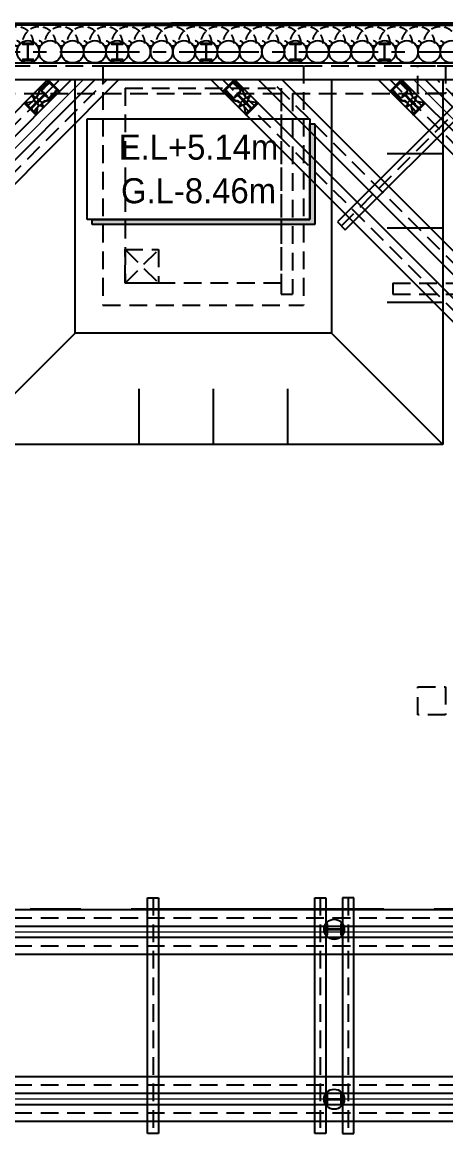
# Model space of a CAD drawing. Header units: millimetres. Extents: x 1073475 to 2890243, y -1340830 to -367733.
# Drawn here: x 2183594 to 2184925, y -379747 to -376253 of the extents above; entities that cross this region are included whole.
import ezdxf
from ezdxf.enums import TextEntityAlignment as Align

# ---------------------------------------------------------------- set-up
doc = ezdxf.new("R2010")
doc.units = ezdxf.units.MM
doc.header["$LTSCALE"] = 50
for name, pattern in [('CENTER2', [28.575000000000003, 19.05, -3.175, 3.175, -3.175]), ('HIDDEN', [9.524999999999999, 6.35, -3.175]), ('HIDDEN2', [4.762499999999999, 3.175, -1.5875]), ('PHANTOM', [63.50000000000001, 31.75, -6.35, 6.35, -6.35, 6.35, -6.35])]:
    doc.linetypes.add(name, pattern=pattern)
doc.layers.add('_0', color=7, linetype='Continuous', lineweight=0)
for name, color, linetype in [('CEN', 1, 'CENTER2'), ('CIP', 1, 'Continuous'), ('H-BEAM', 5, 'Continuous'), ('H-BEAM-상부', 173, 'Continuous'), ('HPILE-300x200', 3, 'Continuous'), ('POST PILE', 6, 'Continuous'), ('SGR', 8, 'Continuous'), ('ST-CEN', 1, 'HIDDEN'), ('ST-CEN(상부 H-BEAM)', 1, 'HIDDEN'), ('ST-CEN(하부 H-BEAM)', 1, 'HIDDEN'), ('STRUT', 3, 'Continuous'), ('WALE-1', 3, 'Continuous'), ('건축', 233, 'HIDDEN'), ('굴착고', 2, 'Continuous'), ('단면', 4, 'Continuous'), ('대지경계선', 6, 'PHANTOM'), ('법면', 41, 'Continuous'), ('유압JACK', 2, 'Continuous')]:
    doc.layers.add(name, color=color, linetype=linetype)
doc.styles.add('돋움', font='')
doc.styles.get('돋움').set_extended_font_data('Dotum')

# ---------------------------------------------------------------- blocks, each defined once
blk = doc.blocks.new('계측평면')
at = {"layer": '대지경계선', "const_width": 60}
for points in [[(-5832.864789650936, -5157.838007851467), (-176.0105391723773, 499.0162449463169), (26244.97474421638, 499.0162437151084), (26244.97474204407, -35090.00000623028), (1238.203021687295, -35090.00000797046), (-5832.864790286098, -28018.93219313674), (-5832.864789650936, -5157.838007851467)], [(26246.58817301044, -35088.38657526327), (1239.816452653671, -35088.38657700345), (-5831.251359319722, -28017.31876216973), (-5831.25135868456, -5156.224576884455), (-174.3971082060016, 500.6296759133293), (26246.58817518275, 500.6296746821208)]]:
    blk.add_lwpolyline(points, dxfattribs=at)
blk = doc.blocks.new('A$C1D3235D9')
at = {"layer": 'SGR', "linetype": 'HIDDEN2'}
blk.add_circle((0, 0), 50, dxfattribs=at)
blk.add_arc((0, 0), 300, 0, 180, dxfattribs=at)
blk = doc.blocks.new('A$C59AB4A79')
at = {"layer": '굴착고'}
blk.add_hatch(color=251, dxfattribs=at).paths.add_polyline_path([(-3390.955120353261, 1341.890940388083), (512.9656246176455, 1341.890940388083), (512.9656246176455, 3059.371849349816), (602.9656246176455, 3059.371849349816), (602.9656246176455, 1251.890940388315), (-3390.955120353261, 1251.890940388315)])
at = {"layer": '_0', "color": 251}
for p, q in [((-17350.00001083058, -9950.000005321344), (-3550.000005690614, 3849.999998107785)), ((13622.69378667884, -7399.688844400342), (2373.004942829488, 3849.999998054584)), ((13622.6937862935, -11450.00000112725), (-17350.00001156284, -11449.99999923655)), ((13622.69378629047, -14450.00000112725), (-17350.00001156563, -14449.99999923585))]:
    blk.add_line(p, q, dxfattribs=at)
at = {"layer": 'CEN', "color": 251, "ltscale": 1.5}
blk.add_line((-12544.9747555661, 4350.000001879875), (14172.69378648815, 4350.000001879875), dxfattribs=at)
at = {"layer": 'CIP', "color": 251}
for centre in [(-4544.974755565403, 4350.000000928529), (-4144.974755565403, 4350.000000879401), (-3744.974755565403, 4350.000000830623), (-3344.974755565403, 4350.000000781729), (-2944.974755565403, 4350.000000732951), (-2544.974755565869, 4350.000000684289), (-2144.974755565869, 4350.000000635511), (-1744.974755565869, 4350.000000586617), (-1344.974755565869, 4350.000000537839), (-944.9747555661015, 4350.000000489177), (-544.9747555661015, 4350.000000440399), (-144.9747555661015, 4350.000000391505), (255.0252444338985, 4350.000000342727), (655.0252444341313, 4350.000000294065), (1055.025244434131, 4350.000000245287), (1455.025244434131, 4350.000000196393), (1855.025244434131, 4350.000000147615), (2255.025244434131, 4350.000000098487), (2655.025244434131, 4350.000000049709), (3055.025244434131, 4350.000000000815)]:
    blk.add_circle(centre, 200, dxfattribs=at)
at = {"layer": 'H-BEAM', "color": 251}
for p, q in [((599.9999944635201, -15063.91505392746), (599.9999944244046, -10836.08494528837)), ((599.9999944244046, -10836.08494528837), (799.9999944244046, -10836.08494528837)), ((799.9999944244046, -10836.08494528837), (799.9999944635201, -15063.91505392746)), ((1099.999994424405, -10836.08494528837), (1099.99999446352, -15063.91505392746)), ((1299.999994424405, -10836.08494528837), (1099.999994424405, -10836.08494528837)), ((1299.99999446352, -15063.91505392746), (1299.999994424405, -10836.08494528837)), ((799.9999944635201, -15063.91505392746), (599.9999944635201, -15063.91505392746)), ((1099.99999446352, -15063.91505392746), (1299.99999446352, -15063.91505392746))]:
    blk.add_line(p, q, dxfattribs=at)
at = {"layer": 'H-BEAM-상부', "color": 251}
for p, q in [((3427.799990768312, 3714.443765748874), (1008.561175315641, 1295.204950294341)), ((1149.982531552669, 1153.783594057313), (3569.221347007202, 3573.022409509984)), ((1008.561175315641, 1295.204950294341), (1149.982531552669, 1153.783594057313)), ((-2400.000005509472, -15063.91505253792), (-2400.000005548587, -10836.08494389884)), ((-2400.000005548587, -10836.08494389884), (-2200.000005548354, -10836.08494389884)), ((-2200.000005548354, -10836.08494389884), (-2200.000005509472, -15063.91505253792)), ((-2200.000005509472, -15063.91505253792), (-2400.000005509472, -15063.91505253792))]:
    blk.add_line(p, q, dxfattribs=at)
at = {"layer": 'HPILE-300x200', "color": 251}
for p, q in [((-4544.974755583797, 4200.000000928412), (-4544.974755547009, 4500.000000928412)), ((-2944.974755583797, 4200.000000732834), (-2944.974755547009, 4500.000000732834)), ((-1344.974755584262, 4200.000000537722), (-1344.974755547475, 4500.000000537722)), ((255.0252444155049, 4200.00000034261), (255.0252444522921, 4500.00000034261)), ((1855.025244415738, 4200.000000147498), (1855.025244452525, 4500.000000147498))]:
    blk.add_line(p, q, dxfattribs=at)
for points in [[(-4644.974755547009, 4500.000000940636), (-4644.974755548872, 4486.000000940636), (-4569.474755548872, 4486.000000931439, -0.414213562373095), (-4549.4747555512, 4466.000000928994), (-4549.474755579606, 4234.000000928994, -0.414213562373095), (-4569.474755581934, 4214.000000931439), (-4644.974755581934, 4214.000000940636), (-4644.974755583797, 4200.000000940636), (-4444.974755583797, 4200.000000916189), (-4444.974755581934, 4214.000000916189), (-4520.474755581934, 4214.000000925385, -0.414213562373095), (-4540.474755579606, 4234.00000092783), (-4540.4747555512, 4466.00000092783, -0.414213562373095), (-4520.474755548872, 4486.000000925385), (-4444.974755548872, 4486.000000916189), (-4444.974755547009, 4500.000000916189)], [(-3044.974755547009, 4500.000000745058), (-3044.974755548872, 4486.000000745058), (-2969.474755548872, 4486.000000735861, -0.414213562373095), (-2949.4747555512, 4466.000000733417), (-2949.474755579606, 4234.000000733417, -0.414213562373095), (-2969.474755581934, 4214.000000735861), (-3044.974755581934, 4214.000000745058), (-3044.974755583797, 4200.000000745058), (-2844.974755583797, 4200.000000720611), (-2844.974755581934, 4214.000000720611), (-2920.474755581934, 4214.000000729808, -0.414213562373095), (-2940.474755579606, 4234.000000732252), (-2940.4747555512, 4466.000000732252, -0.414213562373095), (-2920.474755548872, 4486.000000729808), (-2844.974755548872, 4486.000000720611), (-2844.974755547009, 4500.000000720611)], [(-1444.974755547475, 4500.000000549946), (-1444.974755549338, 4486.000000549946), (-1369.474755549338, 4486.000000540749, -0.414213562373095), (-1349.474755551666, 4466.000000538304), (-1349.474755580071, 4234.000000538304, -0.414213562373095), (-1369.4747555824, 4214.000000540749), (-1444.9747555824, 4214.000000549946), (-1444.974755584262, 4200.000000549946), (-1244.974755584262, 4200.000000525499), (-1244.9747555824, 4214.000000525499), (-1320.4747555824, 4214.000000534696, -0.414213562373095), (-1340.474755580071, 4234.00000053714), (-1340.474755551666, 4466.00000053714, -0.414213562373095), (-1320.474755549338, 4486.000000534696), (-1244.974755549338, 4486.000000525499), (-1244.974755547475, 4500.000000525499)], [(155.0252444522921, 4500.000000354834), (155.0252444504295, 4486.000000354834), (230.5252444504295, 4486.000000345637, -0.414213562373095), (250.5252444481011, 4466.000000343192), (250.5252444196958, 4234.000000343192, -0.414213562373095), (230.5252444173675, 4214.000000345637), (155.0252444173675, 4214.000000354834), (155.0252444155049, 4200.000000354834), (355.0252444155049, 4200.000000330387), (355.0252444173675, 4214.000000330387), (279.5252444173675, 4214.000000339583, -0.414213562373095), (259.5252444196958, 4234.000000342028), (259.5252444481011, 4466.000000342028, -0.414213562373095), (279.5252444504295, 4486.000000339583), (355.0252444504295, 4486.000000330387), (355.0252444522921, 4500.000000330387)], [(1755.025244452525, 4500.000000159722), (1755.025244450662, 4486.000000159722), (1830.525244450662, 4486.000000150525, -0.414213562373095), (1850.525244448334, 4466.00000014808), (1850.525244419929, 4234.00000014808, -0.414213562373095), (1830.5252444176, 4214.000000150525), (1755.0252444176, 4214.000000159722), (1755.025244415738, 4200.000000159722), (1955.025244415738, 4200.000000135275), (1955.0252444176, 4214.000000135275), (1879.5252444176, 4214.000000144471, -0.414213562373095), (1859.525244419929, 4234.000000146916), (1859.525244448334, 4466.000000146916, -0.414213562373095), (1879.525244450662, 4486.000000144471), (1955.025244450662, 4486.000000135275), (1955.025244452525, 4500.000000135275)]]:
    blk.add_lwpolyline(points, format="xyb", close=True, dxfattribs=at)
at = {"layer": 'POST PILE', "color": 251}
for p, q in [((1099.999994256999, -11400.00000075961), (799.9999942569993, -11400.00000075961)), ((1099.999994486105, -14450.00000035693), (799.9999944861047, -14450.00000035693))]:
    blk.add_line(p, q, dxfattribs=at)
for points in [[(799.9999942569993, -11300.00000075961), (824.9999942569993, -11300.00000075961), (824.9999942569993, -11370.50000075961, 0.414213562373095), (844.9999942569993, -11390.50000075961), (1054.999994256999, -11390.50000075961, 0.414213562373095), (1074.999994256999, -11370.50000075961), (1074.999994256999, -11300.00000075961), (1099.999994256999, -11300.00000075961), (1099.999994256999, -11500.00000075961), (1074.999994256999, -11500.00000075961), (1074.999994256999, -11429.50000075961, 0.414213562373095), (1054.999994256999, -11409.50000075961), (844.9999942569993, -11409.50000075961, 0.414213562373095), (824.9999942569993, -11429.50000075961), (824.9999942569993, -11500.00000075961), (799.9999942569993, -11500.00000075961)], [(799.9999944861047, -14350.00000035693), (824.9999944861047, -14350.00000035693), (824.9999944861047, -14420.50000035693, 0.414213562373095), (844.9999944861047, -14440.50000035693), (1054.999994486105, -14440.50000035693, 0.414213562373095), (1074.999994486105, -14420.50000035693), (1074.999994486105, -14350.00000035693), (1099.999994486105, -14350.00000035693), (1099.999994486105, -14550.00000035693), (1074.999994486105, -14550.00000035693), (1074.999994486105, -14479.50000035693, 0.414213562373095), (1054.999994486105, -14459.50000035693), (844.9999944861047, -14459.50000035693, 0.414213562373095), (824.9999944861047, -14479.50000035693), (824.9999944861047, -14550.00000035693), (799.9999944861047, -14550.00000035693)]]:
    blk.add_lwpolyline(points, format="xyb", close=True, dxfattribs=at)
for centre in [(949.9999942569993, -11400.00000075961), (949.9999944861047, -14450.00000035693)]:
    blk.add_circle(centre, 180.2775637731995, dxfattribs=at)
at = {"layer": 'ST-CEN', "color": 251}
for p, q in [((-17350.00001080474, -10374.26407398074), (-3125.735936952988, 3849.999998107087)), ((-17350.00001085666, -9525.73593666195), (-3974.264074427774, 3849.999998108251)), ((13622.69378646975, -10823.9529125042), (-1051.259125907673, 3849.999998053885)), ((13622.69378652144, -9975.424775185413), (-202.7309884328861, 3849.999998055049)), ((13622.69378665276, -7823.952913059271), (1948.740874092095, 3849.999998053885)), ((13622.69378670468, -6975.424775740481), (2797.269011567114, 3849.999998055049)), ((13622.69378648489, -11200.0000011276), (-17350.00001137168, -11199.9999992362)), ((13622.69378635939, -11700.00000233785), (-17350.00001149741, -11700.00000044436)), ((13622.69378629886, -14200.00000074331), (-17350.00001155795, -14199.99999885226)), ((13622.69378625881, -14700.00000193471), (-17350.00001159776, -14700.00000004168))]:
    blk.add_line(p, q, dxfattribs=at)
at = {"layer": 'ST-CEN(상부 H-BEAM)', "color": 251}
for p, q in [((1079.271853434388, 1224.49427217606), (3498.510668885661, 3643.733087631292)), ((-2300.000005548354, -10836.08494389884), (-2300.000005509472, -15063.91505253792))]:
    blk.add_line(p, q, dxfattribs=at)
at = {"layer": 'ST-CEN(하부 H-BEAM)', "color": 251}
for p, q in [((699.9999944244046, -10836.08494528837), (699.9999944635201, -15063.91505392746)), ((1199.999994424405, -10836.08494528837), (1199.99999446352, -15063.91505392746))]:
    blk.add_line(p, q, dxfattribs=at)
at = {"layer": 'STRUT', "color": 251}
for p, q in [((-17350.00001081754, -10162.13203965104), (-3337.867971321801, 3849.99999810732)), ((-17350.00001079193, -10586.39610831044), (-2913.603902584175, 3849.999998106621)), ((-17350.00001084362, -9737.867970991647), (-3762.13204005966, 3849.999998107553)), ((-17350.0000108697, -9313.603902332252), (-4186.396108797053, 3849.999998108484)), ((13622.69378645672, -11036.0849468339), (-1263.391160276718, 3849.999998053187)), ((13622.69378648279, -10611.82087817392), (-839.1270915388595, 3849.999998054118)), ((13622.69378650864, -10187.55680951534), (-414.8630228012335, 3849.999998054584)), ((13622.69378653448, -9763.292740855482), (9.401045935926959, 3849.999998055049)), ((13622.69378663995, -8036.084947389551), (1736.608839723049, 3849.999998053187)), ((13622.6937866658, -7611.820878729573), (2160.87290846114, 3849.999998054118)), ((13622.69378669164, -7187.556810070411), (2585.136977198301, 3849.999998054118)), ((13622.6937864942, -11050.00000112667), (-17350.00001136237, -11049.99999923643)), ((13622.69378647581, -11350.00000112737), (-17350.00001138076, -11349.99999923643)), ((13622.69378636801, -11550.00000233622), (-17350.0000114881, -11550.00000044529)), ((13622.69378635008, -11850.00000233646), (-17350.00001150649, -11850.00000044529)), ((13622.69378630724, -14050.00000074331), (-17350.00001154887, -14049.99999885203)), ((13622.69378628954, -14350.00000074308), (-17350.00001156656, -14349.99999885156)), ((13622.69378626812, -14550.00000193284), (-17350.00001158775, -14550.00000004261)), ((13622.69378625043, -14850.00000193377), (-17350.00001160684, -14850.00000004168))]:
    blk.add_line(p, q, dxfattribs=at)
at = {"layer": 'WALE-1', "color": 251}
for p, q in [((-12462.13204308739, 4150.000001870096), (13922.69378738385, 4149.999998756684)), ((-12337.86797437025, 3850.000001854962), (13622.69378736545, 3849.999998793704))]:
    blk.add_line(p, q, dxfattribs=at)
at = {"layer": '건축', "color": 251}
for p, q in [((-12720.98529473809, 4849.016246827203), (13699.99998865067, 4849.016245595994)), ((-12441.42136496794, 4100.000001867767), (13000.00000024564, 4099.999998762971)), ((-3199.999999397667, 4099.999999509775), (400.0000006032642, 4099.999999070191)), ((-3199.999999397667, 4099.999999509775), (-3199.999999665655, -200.0000010359799)), ((400.0000006032642, 4099.999999070191), (400.0000003343448, -200.0000012557721)), ((2450.000000215136, 3600.000000628992), (2450.000000245636, 4100.000000628992)), ((2450.000000245636, 4100.000000628992), (2950.000000245636, 4100.000000598491)), ((2950.000000245636, 4100.000000598491), (2950.000000215136, 3600.000000598491)), ((-12234.31458377186, 3600.000001843902), (2.263113856315613e-07, 3600.000000378117)), ((-2799.999999422114, 3699.999999483582), (5.778856575489044e-07, 3699.999999148655)), ((-2799.999999422114, 3699.999999483582), (-2799.999999640509, 199.9999989396892)), ((5.778856575489044e-07, 3699.999999148655), (3.585591912269592e-07, 199.9999987686751)), ((2.263113856315613e-07, 3599.999999914318), (0, 0)), ((200.0000002253801, 3600.000000352855), (6000.000000226311, 3599.999999650405)), ((200.0000002263114, 3599.999999902095), (199.9999999990687, -1.408625394105911e-08)), ((2950.000000215136, 3600.000000598491), (2450.000000215136, 3600.000000628992)), ((-3480.955120353261, 3149.371849350398), (512.9656246181112, 3149.371849350398)), ((-3480.955120353261, 1341.890940388665), (-3480.955120353261, 3149.371849350398)), ((512.9656246181112, 3149.371849350398), (512.9656246181112, 1341.890940388665)), ((512.9656246181112, 1341.890940388665), (-3480.955120353261, 1341.890940388665)), ((-2799.999999603722, 799.9999989396892), (-2199.999999640509, 199.9999989030184)), ((-2799.999999640509, 199.9999989396892), (-2199.999999602791, 799.9999989030184)), ((-2799.999999603722, 799.9999989396892), (-2199.999999603722, 799.9999989030184)), ((-2799.999999640509, 199.9999989396892), (-2799.999999603722, 799.9999989396892)), ((-2199.999999603722, 799.9999989030184), (-2199.999999640509, 199.9999989030184)), ((3.585591912269592e-07, 199.9999987686751), (-2799.999999640509, 199.9999989396892)), ((-2199.999999640509, 199.9999989030184), (-2799.999999640509, 199.9999989396892)), ((2000.000000015832, 199.9999996525003), (6000.000000012107, 199.9999993523816)), ((2000.000000015832, 199.9999997195555), (1999.999999991618, -2.78581865131855e-07)), ((0, 0), (199.9999999990687, -1.594889909029007e-08)), ((1999.999999991618, -1.407461240887642e-07), (11000.0000000177, -8.261995390057564e-07)), ((-3199.999999665655, -200.0000010359799), (400.0000003343448, -200.0000012557721)), ((2449.999998790212, -7550.00000254123), (2449.999998820713, -7050.00000254123)), ((2449.999998820713, -7050.00000254123), (2949.999998820713, -7050.000002571731)), ((2949.999998820713, -7050.000002571731), (2949.999998790212, -7550.000002571731)), ((2949.999998790212, -7550.000002571731), (2449.999998790212, -7550.00000254123))]:
    blk.add_line(p, q, dxfattribs=at)
at = {"layer": '굴착고', "color": 251}
for p, q in [((-3480.955120352795, 3149.371849350049), (512.9656246176455, 3149.371849349816)), ((-3480.955120353261, 1341.890940388083), (-3480.955120352795, 3149.371849350049)), ((512.9656246176455, 3149.371849349816), (512.9656246176455, 1341.890940388083)), ((512.9656246176455, 1341.890940388083), (512.9656246176455, 3059.371849349816)), ((512.9656246176455, 3059.371849349816), (602.9656246176455, 3059.371849349816)), ((602.9656246176455, 3059.371849349816), (602.9656246176455, 1251.890940388315)), ((512.9656246176455, 1341.890940388083), (-3480.955120353261, 1341.890940388083)), ((-3390.955120353261, 1341.890940388083), (512.9656246176455, 1341.890940388083)), ((-3390.955120353261, 1251.890940388315), (-3390.955120353261, 1341.890940388083)), ((602.9656246176455, 1251.890940388315), (-3390.955120353261, 1251.890940388315))]:
    blk.add_line(p, q, dxfattribs=at)
at = {"layer": '대지경계선', "const_width": 60}
blk.add_lwpolyline([(13699.99998647836, -30740.00000434951), (-11306.77173387841, -30740.00000608969), (-18377.83954585181, -23668.93219125597), (-18377.83954521664, -807.8380059706978), (-12720.98529473809, 4849.016246827086), (13699.99998865067, 4849.016245595878)], dxfattribs=at)
at = {"layer": '법면', "color": 251}
for p, q in [((-3699.999999697553, -699.999999225256), (-3699.999999697553, 3850.000000836444)), ((900.0000002968591, 3850.000000293949), (900.0000002968591, -699.999999225256)), ((2900.000000296859, 3850.000000058091), (2900.000000296859, -2699.999999225256)), ((2900.000000296859, 2516.666666724836), (1900.000000296859, 2516.666666724836)), ((2900.000000296859, 1183.333333391347), (1900.000000296859, 1183.333333391347)), ((2900.000000296859, -149.9999999419088), (1900.000000296859, -149.9999999419088)), ((-5699.999999697553, -2699.999999225256), (-3699.999999697553, -699.999999225256)), ((900.0000002968591, -699.999999225256), (-3699.999999697553, -699.999999225256)), ((900.0000002968591, -699.999999225256), (2900.000000296859, -2699.999999225256)), ((-2550.000000419794, -2699.999999225256), (-2550.000000419794, -1699.999999225256)), ((-1216.666667086305, -2699.999999225256), (-1216.666667086305, -1699.999999225256)), ((116.6666662469506, -2699.999999225256), (116.6666662469506, -1699.999999225256)), ((2900.000000296859, -2699.999999225256), (-5699.999999697553, -2699.999999225256))]:
    blk.add_line(p, q, dxfattribs=at)
at = {"layer": '유압JACK', "color": 251}
for p, q in [((-4195.588496893179, 3840.807609844138), (-4333.824144972023, 3665.83499439247)), ((-4181.446361303795, 3798.381202980992), (-4330.696954356972, 3649.130609930959)), ((-4161.647371439263, 3795.552775847376), (-4287.841059372528, 3669.359087832272)), ((-4195.588496893179, 3840.807609844138), (-4186.396108797053, 3849.999998108367)), ((-4195.588496896438, 3833.736542028957), (-4181.446361251874, 3819.594406384043)), ((-3974.264074401231, 3637.867963708122), (-4186.396108797053, 3849.999998108367)), ((-4028.711296559311, 3666.859341688221), (-4157.404730712762, 3795.552775844466)), ((-1051.259125934681, 3637.867963653756), (-839.1270915388595, 3849.999998054001)), ((-996.811903776601, 3666.859341633855), (-868.1184696231503, 3795.5527757901)), ((-863.8758288966492, 3795.55277579301), (-737.6821409633849, 3669.359087777906)), ((-829.9347034394741, 3833.736541974591), (-844.0768390840385, 3819.594406329677)), ((-844.0768390321173, 3798.381202926626), (-694.8262459789403, 3649.130609876593)), ((-829.9347034427337, 3840.807609789772), (-839.1270915388595, 3849.999998054001)), ((-829.9347034427337, 3840.807609789772), (-691.6990553638898, 3665.834994338104)), ((1948.740874065319, 3637.867963653756), (2160.87290846114, 3849.999998054001)), ((2003.188096223399, 3666.859341633855), (2131.88153037685, 3795.5527757901)), ((2136.124171103351, 3795.55277579301), (2262.317859036615, 3669.359087777906)), ((2170.065296560526, 3833.736541974591), (2155.923160915961, 3819.594406329677)), ((2155.923160967883, 3798.381202926626), (2305.17375402106, 3649.130609876593)), ((2170.065296557266, 3840.807609789772), (2160.87290846114, 3849.999998054001)), ((2170.065296557266, 3840.807609789772), (2308.30094463611, 3665.834994338104)), ((-4388.275094802026, 3538.519460814307), (-4357.042595669162, 3602.729147399426)), ((-4357.139333890751, 3580.922805345035), (-4357.139333876548, 3598.116876174696)), ((-4282.9893521755, 3615.379510801402), (-4277.188619472785, 3621.180243672687)), ((-4281.560654620873, 3612.565567837562), (-4275.067299169255, 3619.058923204662)), ((-4280.586518461583, 3624.578142661601), (-4277.050984592643, 3628.113676446141)), ((-4199.269238624023, 3543.260862657684), (-4280.586518461583, 3624.578142661601)), ((-4273.370242849225, 3617.361866966705), (-4277.188619472785, 3621.180243672687)), ((-4195.733704716899, 3546.796396733378), (-4277.050984592643, 3628.113676446141)), ((-4273.621516628889, 3617.613140828907), (-4270.085982759949, 3621.148674613447)), ((-4273.370242849225, 3617.361866966705), (-4269.834708983079, 3620.897401001188)), ((-4203.08382879477, 3547.075452828547), (-4273.370242849225, 3617.361866966705)), ((-4273.338673996506, 3617.330298196524), (-4269.803140085423, 3620.865831938921)), ((-4268.42049539974, 3619.483187417733), (-4269.834708983079, 3620.897401001188)), ((-4268.42049539974, 3619.483187417733), (-4266.299175036605, 3621.604507696466)), ((-4203.366671510041, 3554.42936352687), (-4268.42049539974, 3619.483187417733)), ((-4267.713388578035, 3623.018721237779), (-4264.177854711888, 3626.554255272378)), ((-4266.299175036605, 3621.604507696466), (-4267.713388578035, 3623.018721237779)), ((-4201.245351147139, 3556.550683805486), (-4266.299175036605, 3621.604507696466)), ((-4265.592068243772, 3691.608079087106), (-4262.763641119003, 3688.779651962337)), ((-4197.709817238851, 3560.08621779806), (-4264.177854711888, 3626.554255272378)), ((-4262.763641119003, 3688.779651962337), (-4252.157039390644, 3699.386253606179)), ((-4254.985466536367, 3702.214680752018), (-4252.157039390644, 3699.386253606179)), ((-4191.34585625981, 3765.854291027295), (-4188.517429114087, 3763.025863881456)), ((-4177.91082738759, 3773.632465692004), (-4188.517429114087, 3763.025863881456)), ((-4180.739254512358, 3776.460892816773), (-4177.91082738759, 3773.632465692004)), ((-4025.882869423134, 3642.817711097305), (-4175.133462476311, 3493.567118047155)), ((-3983.456462539267, 3628.675575485919), (-4158.429078117246, 3490.439927287051)), ((-4028.711296556517, 3662.616700961837), (-4154.904984489782, 3536.423012946732)), ((-4050.631606775336, 3646.353245077073), (-4061.238208501833, 3635.746643266524)), ((-4058.409781377064, 3632.918216141756), (-4061.238208501833, 3635.746643266524)), ((-4047.80317969271, 3643.524817994446), (-4050.631606775336, 3646.353245077073)), ((-3990.527530354448, 3628.675575482775), (-4004.66966595687, 3642.817711085547)), ((-3983.456462539267, 3628.675575485919), (-3974.264074401231, 3637.867963708122)), ((-1042.066737796646, 3628.675575431553), (-1051.259125934681, 3637.867963653756)), ((-1042.066737796646, 3628.675575431553), (-867.0941222186666, 3490.439927232685)), ((-1034.995669981465, 3628.67557542841), (-1020.853534379043, 3642.817711031181)), ((-999.6403309127782, 3642.817711042939), (-850.3897378596012, 3493.567117992789)), ((-996.8119037793949, 3662.616700907471), (-870.6182158461306, 3536.423012892366)), ((-977.7200206432026, 3643.524817940081), (-974.8915935605764, 3646.353245022707)), ((-974.8915935605764, 3646.353245022707), (-964.2849918340798, 3635.746643212158)), ((-967.1134189588483, 3632.91821608739), (-964.2849918340798, 3635.746643212158)), ((-844.783945823554, 3776.460892762407), (-847.6123729483224, 3773.632465637638)), ((-847.6123729483224, 3773.632465637638), (-837.0057712218259, 3763.02586382709)), ((-834.1773440761026, 3765.854290972929), (-837.0057712218259, 3763.02586382709)), ((-829.7894956190139, 3546.796396679012), (-748.4722157432698, 3628.113676391775)), ((-827.8133830970619, 3560.086217743694), (-761.345345624024, 3626.554255218012)), ((-826.2539617118891, 3543.260862603318), (-744.9366818743292, 3624.578142607235)), ((-824.277849188773, 3556.55068375112), (-759.224025299307, 3621.6045076421)), ((-822.4393715411425, 3547.075452774181), (-752.1529574866872, 3617.361866912339)), ((-822.1565288258716, 3554.429363472504), (-757.1027049361728, 3619.483187363367)), ((-770.5377337995451, 3702.214680697653), (-773.3661609452683, 3699.386253551813)), ((-762.7595592169091, 3688.779651907971), (-773.3661609452683, 3699.386253551813)), ((-759.9311320921406, 3691.60807903274), (-762.7595592169091, 3688.779651907971)), ((-757.8098117578775, 3623.018721183413), (-761.345345624024, 3626.554255218012)), ((-759.224025299307, 3621.6045076421), (-757.8098117578775, 3623.018721183413)), ((-757.1027049361728, 3619.483187363367), (-759.224025299307, 3621.6045076421)), ((-757.1027049361728, 3619.483187363367), (-755.6884913528338, 3620.897400946822)), ((-752.1845263394061, 3617.330298142158), (-755.720060250489, 3620.865831884556)), ((-752.1529574866872, 3617.361866912339), (-755.6884913528338, 3620.897400946822)), ((-751.901683707023, 3617.613140774542), (-755.4372175759636, 3621.148674559081)), ((-752.1529574866872, 3617.361866912339), (-748.3345808631275, 3621.180243618321)), ((-743.9625457150396, 3612.565567783196), (-750.455901166657, 3619.058923150296)), ((-744.9366818743292, 3624.578142607235), (-748.4722157432698, 3628.113676391775)), ((-742.5338481604122, 3615.379510747036), (-748.3345808631275, 3621.180243618321)), ((-637.2481055338867, 3538.519460759941), (-668.4806046667509, 3602.72914734506)), ((-668.3838664451614, 3580.922805290669), (-668.3838664593641, 3598.11687612033)), ((1957.933262203354, 3628.675575431553), (1948.740874065319, 3637.867963653756)), ((1957.933262203354, 3628.675575431553), (2132.905877781333, 3490.439927232685)), ((1965.004330018535, 3628.67557542841), (1979.146465620957, 3642.817711031181)), ((2000.359669087222, 3642.817711042939), (2149.610262140399, 3493.567117992789)), ((2003.188096220605, 3662.616700907471), (2129.381784153869, 3536.423012892366)), ((2022.279979356797, 3643.524817940081), (2025.108406439424, 3646.353245022707)), ((2025.108406439424, 3646.353245022707), (2035.71500816592, 3635.746643212158)), ((2032.886581041152, 3632.91821608739), (2035.71500816592, 3635.746643212158)), ((2155.216054176446, 3776.460892762407), (2152.387627051678, 3773.632465637638)), ((2152.387627051678, 3773.632465637638), (2162.994228778174, 3763.02586382709)), ((2165.822655923897, 3765.854290972929), (2162.994228778174, 3763.02586382709)), ((2170.210504380986, 3546.796396679012), (2251.52778425673, 3628.113676391775)), ((2172.186616902938, 3560.086217743694), (2238.654654375976, 3626.554255218012)), ((2173.746038288111, 3543.260862603318), (2255.063318125671, 3624.578142607235)), ((2175.722150811227, 3556.55068375112), (2240.775974700693, 3621.6045076421)), ((2177.560628458858, 3547.075452774181), (2247.847042513313, 3617.361866912339)), ((2177.843471174128, 3554.429363472504), (2242.897295063827, 3619.483187363367)), ((2229.462266200455, 3702.214680697653), (2226.633839054732, 3699.386253551813)), ((2237.240440783091, 3688.779651907971), (2226.633839054732, 3699.386253551813)), ((2240.068867907859, 3691.60807903274), (2237.240440783091, 3688.779651907971)), ((2242.190188242123, 3623.018721183413), (2238.654654375976, 3626.554255218012)), ((2240.775974700693, 3621.6045076421), (2242.190188242123, 3623.018721183413)), ((2242.897295063827, 3619.483187363367), (2240.775974700693, 3621.6045076421)), ((2242.897295063827, 3619.483187363367), (2244.311508647166, 3620.897400946822)), ((2247.815473660594, 3617.330298142158), (2244.279939749511, 3620.865831884556)), ((2247.847042513313, 3617.361866912339), (2244.311508647166, 3620.897400946822)), ((2248.098316292977, 3617.613140774542), (2244.562782424036, 3621.148674559081)), ((2247.847042513313, 3617.361866912339), (2251.665419136873, 3621.180243618321)), ((2256.03745428496, 3612.565567783196), (2249.544098833343, 3619.058923150296)), ((2255.063318125671, 3624.578142607235), (2251.52778425673, 3628.113676391775)), ((2257.466151839588, 3615.379510747036), (2251.665419136873, 3621.180243618321)), ((2362.751894466113, 3538.519460759941), (2331.519395333249, 3602.72914734506)), ((2331.616133554839, 3580.922805290669), (2331.616133540636, 3598.11687612033)), ((-4610.660177480429, 3425.735929433955), (-4601.467789297923, 3434.928317447542)), ((-4398.528143084375, 3213.60389503371), (-4610.660177480429, 3425.735929433955)), ((-4610.660177480429, 3425.735929433955), (-4398.528143084375, 3213.60389503371)), ((-4594.396721482975, 3434.928317450569), (-4509.311843905132, 3349.843439788674)), ((-4594.396721482975, 3434.928317450569), (-4484.358747117454, 3324.890343082719)), ((-4594.396721482975, 3434.928317450569), (-4554.421671415446, 3394.953267299919)), ((-4591.568294337252, 3432.099890304729), (-4461.88414056343, 3459.146318148822)), ((-4445.892965379404, 3473.544836841407), (-4533.778110609623, 3394.412696680869)), ((-4424.653841610998, 3410.53663203388), (-4488.335837187245, 3349.611432865146)), ((-4413.727440479677, 3399.610230820021), (-4474.652639647713, 3335.928235078463)), ((-4466.05684072338, 3545.590528636007), (-4436.081258168211, 3510.16484029335)), ((-4451.914705086732, 3559.732664272422), (-4416.489016663283, 3529.757081882213)), ((-4438.479676222662, 3488.31487947877), (-4436.925450740615, 3489.869104834506)), ((-4390.042861723807, 3434.221210789983), (-4438.479676233605, 3482.658025218407)), ((-4394.285502447747, 3429.97857006616), (-4437.63554104534, 3473.328608664568)), ((-4436.925450740615, 3489.869104834506), (-4394.639055806445, 3532.155499894172)), ((-4433.45921812742, 3469.15228558192), (-4429.216577444691, 3473.394926264533)), ((-4355.111786724068, 3390.804854341666), (-4433.45921812742, 3469.15228558192)), ((-4431.337897764752, 3467.030965383863), (-4427.095257082023, 3471.273606066476)), ((-4350.869146041339, 3395.047495024279), (-4429.216577444691, 3473.394926264533)), ((-4396.193281307118, 3530.601274309331), (-4394.639055806445, 3532.155499894172)), ((-4395.346162620233, 3531.448392996099), (-4394.639055806445, 3532.155499894172)), ((-4394.285502447747, 3429.97857006616), (-4350.935463827103, 3386.62853128009)), ((-4391.810628670966, 3534.983927029651), (-4363.062586976681, 3563.731968723238)), ((-4328.878125165123, 3472.051423357916), (-4391.810628670966, 3534.983927029651)), ((-4390.042861723807, 3434.221210789983), (-4341.606047252193, 3385.784396070405)), ((-4340.545387077611, 3483.718685435248), (-4388.982201546198, 3532.155499904882)), ((-4357.233107086737, 3392.926174539723), (-4352.990466404008, 3397.168815222336)), ((-4355.111786724068, 3390.804854341666), (-4350.869146041339, 3395.047495024279)), ((-4261.504368857248, 3575.487625672948), (-4341.606047223322, 3495.38594730862)), ((-4340.545387077611, 3483.718685435248), (-4292.108572564786, 3435.28187075688)), ((-4334.394967491738, 3387.33862166584), (-4292.108572534518, 3429.625016537728)), ((-4248.776446796022, 3562.759703611489), (-4328.878125162097, 3482.658025247045)), ((-4328.878125165123, 3472.051423357916), (-4289.280145440018, 3432.453443632112)), ((-4315.406673928956, 3496.129476311384), (-4328.134595990181, 3508.857398372842)), ((-4264.53140807501, 3372.349367339397), (-4294.506990610156, 3407.775055744336)), ((-4293.662798079196, 3428.070791161736), (-4292.108572534518, 3429.625016537728)), ((-4292.815679309191, 3428.917909847456), (-4292.108572534518, 3429.625016537728)), ((-4289.280145440018, 3432.453443632112), (-4260.532103704754, 3461.201485366793)), ((-4285.744611490751, 3435.988977665664), (-4221.534924903885, 3467.221476713661)), ((-4256.873632571893, 3554.662517835735), (-4269.601554633118, 3567.390439897194)), ((-4243.341267165262, 3467.124738370301), (-4226.147196335485, 3467.124738384038)), ((-4211.698504650965, 3542.703417701647), (-4205.205149119021, 3549.196773317643)), ((-4208.884561500512, 3541.274720207206), (-4203.08382879477, 3547.075452828547)), ((-4206.90220541833, 3550.893829534529), (-4203.366671510041, 3554.42936352687)), ((-4206.517083173152, 3550.508707207046), (-4202.981549265096, 3554.044241199386)), ((-4204.780885114567, 3555.843577131396), (-4202.659564709524, 3557.96489736787)), ((-4201.245351147139, 3556.550683805486), (-4197.709817238851, 3560.08621779806)), ((-4199.269238624023, 3543.260862657684), (-4195.733704716899, 3546.796396733378)), ((-4135.484420506749, 3561.500431347406), (-4124.87781877839, 3572.107032991364)), ((-4132.655993424123, 3558.672004264779), (-4135.484420506749, 3561.500431347406)), ((-4122.049391653622, 3569.278605866595), (-4124.87781877839, 3572.107032991364)), ((-903.4738086822908, 3569.278605812229), (-900.6453815575223, 3572.107032936998)), ((-890.0387798291631, 3561.50043129304), (-900.6453815575223, 3572.107032936998)), ((-892.8672069117893, 3558.672004210413), (-890.0387798291631, 3561.50043129304)), ((-826.2539617118891, 3543.260862603318), (-829.7894956190139, 3546.796396679012)), ((-824.277849188773, 3556.55068375112), (-827.8133830970619, 3560.086217743694)), ((-820.742315221345, 3555.84357707703), (-822.8636356263887, 3557.964897313504)), ((-819.0061171627603, 3550.50870715268), (-822.5416510708164, 3554.04424114502)), ((-816.6386388354003, 3541.27472015284), (-822.4393715411425, 3547.075452774181)), ((-818.6209949175827, 3550.893829480163), (-822.1565288258716, 3554.429363472504)), ((-813.8246956849471, 3542.703417647281), (-820.318051216891, 3549.196773263277)), ((-739.7785888451617, 3435.988977611298), (-803.9882754320279, 3467.221476659295)), ((-782.1819331706502, 3467.124738315935), (-799.3760040004272, 3467.124738329672)), ((-776.74675353989, 3562.759703557123), (-696.6450751738157, 3482.658025192679)), ((-768.6495677640196, 3554.662517781369), (-755.9216457027942, 3567.390439842828)), ((-736.2430548958946, 3432.453443577746), (-764.9910966311581, 3461.201485312427)), ((-764.0188314786647, 3575.487625618582), (-683.9171531125903, 3495.385947254254)), ((-760.991792260902, 3372.349367285031), (-731.0162097257562, 3407.77505568997)), ((-696.6450751707889, 3472.05142330355), (-736.2430548958946, 3432.453443577746)), ((-684.9778132583015, 3483.718685380882), (-733.4146277711261, 3435.281870702514)), ((-732.7075210267212, 3428.91790979309), (-733.4146278013941, 3429.625016483362)), ((-691.1282328441739, 3387.338621611474), (-733.4146278013941, 3429.625016483362)), ((-731.860402256716, 3428.07079110737), (-733.4146278013941, 3429.625016483362)), ((-710.1165264069568, 3496.129476257018), (-697.3886043457314, 3508.857398318476)), ((-696.6450751707889, 3472.05142330355), (-633.7125716649462, 3534.983926975285)), ((-684.9778132583015, 3483.718685380882), (-636.5409987897146, 3532.155499850516)), ((-635.4803386121057, 3434.221210735617), (-683.9171530837193, 3385.784396016039)), ((-674.6540542945731, 3395.047494969913), (-596.3066228912212, 3473.394926210167)), ((-670.4114136118442, 3390.8048542873), (-674.6540542945731, 3395.047494969913)), ((-631.2376978881657, 3429.978570011794), (-674.587736508809, 3386.628531225724)), ((-668.2900932491757, 3392.926174485357), (-672.5327339319047, 3397.16881516797)), ((-670.4114136118442, 3390.8048542873), (-592.0639822084922, 3469.152285527554)), ((-633.7125716649462, 3534.983926975285), (-662.4606133592315, 3563.731968668872)), ((-635.4803386121057, 3434.221210735617), (-587.0435241023079, 3482.658025164041)), ((-631.2376978881657, 3429.978570011794), (-587.8876592905726, 3473.328608610202)), ((-588.5977495952975, 3489.86910478014), (-630.8841445294674, 3532.155499839806)), ((-630.177037715679, 3531.448392941733), (-630.8841445294674, 3532.155499839806)), ((-629.3299190287944, 3530.601274254965), (-630.8841445294674, 3532.155499839806)), ((-626.9950572515372, 3213.603894979344), (-414.863022855483, 3425.735929379589)), ((-414.863022855483, 3425.735929379589), (-626.9950572515372, 3213.603894979344)), ((-611.7957598562352, 3399.610230765655), (-550.8705606881995, 3335.928235024097)), ((-573.6084952491801, 3559.732664218056), (-609.0341836726293, 3529.757081827847)), ((-600.8693587249145, 3410.536631979514), (-537.1873631486669, 3349.61143281078)), ((-594.1853025711607, 3467.030965329497), (-598.4279432538897, 3471.27360601211)), ((-592.0639822084922, 3469.152285527554), (-596.3066228912212, 3473.394926210167)), ((-559.466359612532, 3545.590528581641), (-589.4419421677012, 3510.164840238984)), ((-587.0435241132509, 3488.314879424404), (-588.5977495952975, 3489.86910478014)), ((-579.6302349565085, 3473.544836787041), (-491.7450897262897, 3394.412696626503)), ((-433.9549059986603, 3432.099890250363), (-563.6390597724821, 3459.146318094456)), ((-431.126478852937, 3434.928317396203), (-541.1644532184582, 3324.890343028354)), ((-431.126478852937, 3434.928317396203), (-516.2113564307801, 3349.843439734308)), ((-431.126478852937, 3434.928317396203), (-471.1015289204661, 3394.953267245553)), ((-414.863022855483, 3425.735929379589), (-424.055411037989, 3434.928317393176)), ((2096.526191317709, 3569.278605812229), (2099.354618442478, 3572.107032936998)), ((2109.961220170837, 3561.50043129304), (2099.354618442478, 3572.107032936998)), ((2107.132793088211, 3558.672004210413), (2109.961220170837, 3561.50043129304)), ((2173.746038288111, 3543.260862603318), (2170.210504380986, 3546.796396679012)), ((2175.722150811227, 3556.55068375112), (2172.186616902938, 3560.086217743694)), ((2179.257684778655, 3555.84357707703), (2177.136364373611, 3557.964897313504)), ((2180.99388283724, 3550.50870715268), (2177.458348929184, 3554.04424114502)), ((2183.3613611646, 3541.27472015284), (2177.560628458858, 3547.075452774181)), ((2181.379005082417, 3550.893829480163), (2177.843471174128, 3554.429363472504)), ((2186.175304315053, 3542.703417647281), (2179.681948783109, 3549.196773263277)), ((2260.221411154838, 3435.988977611298), (2196.011724567972, 3467.221476659295)), ((2217.81806682935, 3467.124738315935), (2200.623995999573, 3467.124738329672)), ((2223.25324646011, 3562.759703557123), (2303.354924826184, 3482.658025192679)), ((2231.35043223598, 3554.662517781369), (2244.078354297206, 3567.390439842828)), ((2263.756945104105, 3432.453443577746), (2235.008903368842, 3461.201485312427)), ((2235.981168521335, 3575.487625618582), (2316.08284688741, 3495.385947254254)), ((2239.008207739098, 3372.349367285031), (2268.983790274244, 3407.77505568997)), ((2303.354924829211, 3472.05142330355), (2263.756945104105, 3432.453443577746)), ((2315.022186741699, 3483.718685380882), (2266.585372228874, 3435.281870702514)), ((2267.292478973279, 3428.91790979309), (2266.585372198606, 3429.625016483362)), ((2308.871767155826, 3387.338621611474), (2266.585372198606, 3429.625016483362)), ((2268.139597743284, 3428.07079110737), (2266.585372198606, 3429.625016483362)), ((2289.883473593043, 3496.129476257018), (2302.611395654269, 3508.857398318476)), ((2303.354924829211, 3472.05142330355), (2366.287428335054, 3534.983926975285)), ((2315.022186741699, 3483.718685380882), (2363.459001210285, 3532.155499850516)), ((2364.519661387894, 3434.221210735617), (2316.082846916281, 3385.784396016039)), ((2325.345945705427, 3395.047494969913), (2403.693377108779, 3473.394926210167)), ((2329.588586388156, 3390.8048542873), (2325.345945705427, 3395.047494969913)), ((2368.762302111834, 3429.978570011794), (2325.412263491191, 3386.628531225724)), ((2331.709906750824, 3392.926174485357), (2327.467266068095, 3397.16881516797)), ((2329.588586388156, 3390.8048542873), (2407.936017791508, 3469.152285527554)), ((2366.287428335054, 3534.983926975285), (2337.539386640768, 3563.731968668872)), ((2364.519661387894, 3434.221210735617), (2412.956475897692, 3482.658025164041)), ((2368.762302111834, 3429.978570011794), (2412.112340709427, 3473.328608610202)), ((2411.402250404702, 3489.86910478014), (2369.115855470533, 3532.155499839806)), ((2369.822962284321, 3531.448392941733), (2369.115855470533, 3532.155499839806)), ((2370.670080971206, 3530.601274254965), (2369.115855470533, 3532.155499839806)), ((2373.004942748463, 3213.603894979344), (2585.136977144517, 3425.735929379589)), ((2585.136977144517, 3425.735929379589), (2373.004942748463, 3213.603894979344)), ((2388.204240143765, 3399.610230765655), (2449.129439311801, 3335.928235024097)), ((2426.39150475082, 3559.732664218056), (2390.965816327371, 3529.757081827847)), ((2399.130641275086, 3410.536631979514), (2462.812636851333, 3349.61143281078)), ((2405.814697428839, 3467.030965329497), (2401.57205674611, 3471.27360601211)), ((2407.936017791508, 3469.152285527554), (2403.693377108779, 3473.394926210167)), ((2440.533640387468, 3545.590528581641), (2410.558057832299, 3510.164840238984)), ((2412.956475886749, 3488.314879424404), (2411.402250404702, 3489.86910478014)), ((2420.369765043491, 3473.544836787041), (2508.25491027371, 3394.412696626503)), ((2566.04509400134, 3432.099890250363), (2436.360940227518, 3459.146318094456)), ((2568.873521147063, 3434.928317396203), (2458.835546781542, 3324.890343028354)), ((2568.873521147063, 3434.928317396203), (2483.78864356922, 3349.843439734308)), ((2568.873521147063, 3434.928317396203), (2528.898471079534, 3394.953267245553)), ((2585.136977144517, 3425.735929379589), (2575.944588962011, 3434.928317393176)), ((-4389.335754940985, 3229.867350904387), (-4491.866238234099, 3332.397834281903)), ((-4389.335754940985, 3229.867350904387), (-4474.420632581227, 3314.952228546259)), ((-4350.719235505909, 3378.371107048471), (-4429.851375708589, 3290.485961695318)), ((-4389.335754940985, 3229.867350904387), (-4429.310805049725, 3269.842401013942)), ((-4398.528143084375, 3213.60389503371), (-4389.335754944244, 3222.796283089439)), ((-4392.164182086941, 3232.695778050227), (-4365.117754239123, 3362.379931740114)), ((-4335.949192991946, 3385.784396081232), (-4334.394967491738, 3387.33862166584)), ((-4278.673543711891, 3358.207231702982), (-4314.099232156295, 3388.182814114378)), ((-746.849656624021, 3358.207231648616), (-711.4239681796171, 3388.182814060012)), ((-689.5740073439665, 3385.784396026866), (-691.1282328441739, 3387.338621611474)), ((-674.8039648300037, 3378.371106994106), (-595.6718246273231, 3290.485961640952)), ((-633.3590182489716, 3232.695777995861), (-660.4054460967891, 3362.379931685748)), ((-636.1874453949276, 3229.867350850021), (-533.6569621018134, 3332.397834227537)), ((-636.1874453949276, 3229.867350850021), (-551.1025677546859, 3314.952228491893)), ((-636.1874453949276, 3229.867350850021), (-596.2123952861875, 3269.842400959576)), ((-626.9950572515372, 3213.603894979344), (-636.187445391668, 3222.796283035073)), ((2253.150343375979, 3358.207231648616), (2288.576031820383, 3388.182814060012)), ((2310.425992656033, 3385.784396026866), (2308.871767155826, 3387.338621611474)), ((2325.196035169996, 3378.371106994106), (2404.328175372677, 3290.485961640952)), ((2366.640981751028, 3232.695777995861), (2339.594553903211, 3362.379931685748)), ((2363.812554605072, 3229.867350850021), (2466.343037898187, 3332.397834227537)), ((2363.812554605072, 3229.867350850021), (2448.897432245314, 3314.952228491893)), ((2363.812554605072, 3229.867350850021), (2403.787604713812, 3269.842400959576)), ((2373.004942748463, 3213.603894979344), (2363.812554608332, 3222.796283035073))]:
    blk.add_line(p, q, dxfattribs=at)
for centre, radius, start, end in [((-4192.052963030292, 3837.272076063557), 4.999999999881765, 135, 225), ((-4192.052963022375, 3808.987804782228), 14.9999999996453, 315, 45), ((-4159.526051076595, 3793.431455649319), 2.999999999929059, 45, 135), ((-865.9971492593177, 3793.431455594953), 2.999999999929059, 45, 135), ((-833.4702373135369, 3808.987804727862), 14.9999999996453, 135, 225), ((-833.4702373056207, 3837.272076009191), 4.999999999881765, 315, 45), ((2134.002850740682, 3793.431455594953), 2.999999999929059, 45, 135), ((2166.529762686463, 3808.987804727862), 14.9999999996453, 135, 225), ((2166.529762694379, 3837.272076009191), 4.999999999881765, 315, 45), ((-4247.207291933009, 3577.056780577987), 109.9999999974013, 135, 179.6397733899447), ((-4247.139333933825, 3598.116876228712), 109.9999999973988, 142.0030695910905, 180), ((-4270.163389865076, 3651.681418406777), 24.99999999940882, 135, 195.2376997013712), ((-4136.050105918664, 3688.213966421434), 163.9999999961219, 195.2376997013712, 225), ((-4030.832616881002, 3664.738021450932), 2.999999999929059, 315, 45), ((-4015.276267727604, 3632.211109483731), 14.9999999996453, 45, 135), ((-3986.991996446159, 3632.211109475233), 4.999999999881765, 225, 315), ((-1038.531203889754, 3632.211109420867), 4.999999999881765, 225, 315), ((-1010.246932608308, 3632.211109429365), 14.9999999996453, 45, 135), ((-994.6905834549107, 3664.738021396566), 2.999999999929059, 135, 225), ((-889.4730944172479, 3688.213966367068), 163.9999999961219, 315, 344.7623002986288), ((-755.3598104708362, 3651.681418352411), 24.99999999940882, 344.7623002986288, 45), ((-778.315908402903, 3577.056780523621), 109.9999999974013, 0.3602266100553036, 45), ((-778.3838664020877, 3598.116876174347), 109.9999999973988, 0, 37.99693040890948), ((1961.468796110246, 3632.211109420867), 4.999999999881765, 225, 315), ((1989.753067391692, 3632.211109429365), 14.9999999996453, 45, 135), ((2005.309416545089, 3664.738021396566), 2.999999999929059, 135, 225), ((2110.526905582752, 3688.213966367068), 163.9999999961219, 315, 344.7623002986288), ((2244.640189529164, 3651.681418352411), 24.99999999940882, 344.7623002986288, 45), ((2221.684091597097, 3577.056780523621), 109.9999999974013, 0.3602266100553036, 45), ((2221.616133597912, 3598.116876174347), 109.9999999973988, 0, 37.99693040890948), ((-4597.932255435269, 3431.392783667077), 4.999999999881765, 45, 135), ((-4543.81506968895, 3405.559869110468), 14.9999999996453, 225, 312.0000000336277), ((-4458.98577290494, 3552.661596454214), 9.99999999976353, 45, 225), ((-4441.878181728069, 3469.085967981839), 5.999999999858119, 45, 132.0000000336277), ((-4435.651249098126, 3485.486452354002), 3.999999999905412, 135, 225), ((-4447.532052459195, 3500.475706635742), 14.9999999996453, 315, 40.23635824464627), ((-4431.566778333858, 3417.762371142046), 9.99999999976353, 313.7326010031244, 45), ((-4406.799883047817, 3541.20787621499), 14.9999999996453, 229.7636417647541, 315), ((-4406.501701205038, 3392.697294095065), 9.99999999976353, 45, 136.2673989968755), ((-4391.810628681909, 3529.327072769403), 3.999999999905412, 45, 135), ((-4365.294124357635, 3458.96994798712), 14.9999999996453, 45, 225), ((-4365.294124357635, 3458.96994798712), 14.9999999996453, 225, 45), ((-4365.294124357635, 3458.96994798712), 9.99999999976353, 45, 225), ((-4365.294124357635, 3458.96994798712), 9.99999999976353, 225, 45), ((-4377.204722621478, 3577.874104368151), 19.99999999952706, 315, 359.6397733899447), ((-4346.909348082263, 3500.68924816756), 7.499999999822648, 225, 315), ((-4323.788365709828, 3376.732019801391), 14.9999999996453, 49.76364176475411, 135), ((-4323.574824302224, 3477.354724304867), 7.499999999822648, 135, 225), ((-4283.056196339428, 3417.464189339429), 14.9999999996453, 135, 220.2363582446463), ((-4294.936999659287, 3432.453443662496), 3.999999999905412, 315, 45), ((-4265.039902720135, 3579.023159453413), 4.999999999881765, 315, 40.24815830001082), ((-4246.38996806019, 3447.05934972188), 19.99999999952706, 90.36022659000345, 135), ((-4136.050105918664, 3688.213966421434), 163.9999999961219, 225, 254.7623002840045), ((-4245.240912846988, 3559.224169580033), 4.999999999881765, 49.75184170508016, 135), ((-4247.207291933009, 3577.056780577987), 109.9999999973988, 270.3602265900034, 315), ((-4226.147196281236, 3577.124738493469), 109.9999999973988, 270, 307.9969304036532), ((-4172.582654041471, 3554.10068258096), 24.99999999940882, 254.7623002840045, 315), ((-852.9405462944414, 3554.100682526594), 24.99999999940882, 225, 285.2376997159955), ((-799.3760040546767, 3577.124738439103), 109.9999999973988, 232.0030695963468, 270), ((-778.315908402903, 3577.056780523621), 109.9999999973988, 225, 269.6397734099966), ((-889.4730944172479, 3688.213966367068), 163.9999999961219, 285.2376997159955, 315), ((-780.2822874889243, 3559.224169525667), 4.999999999881765, 45, 130.2481582949198), ((-779.1332322757225, 3447.059349667514), 19.99999999952706, 45, 89.63977340999655), ((-760.4832976157777, 3579.023159399047), 4.999999999881765, 139.7518416999892, 225), ((-730.5862006766256, 3432.45344360813), 3.999999999905412, 135, 225), ((-742.467003996484, 3417.464189285063), 14.9999999996453, 319.7636417553537, 45), ((-701.7348346260842, 3376.732019747025), 14.9999999996453, 45, 130.2363582352459), ((-701.948376033688, 3477.354724250501), 7.499999999822648, 315, 45), ((-678.6138522536494, 3500.689248113194), 7.499999999822648, 225, 315), ((-660.2290759782773, 3458.969947932754), 14.9999999996453, 135, 315), ((-660.2290759782773, 3458.969947932754), 14.9999999996453, 315, 135), ((-660.2290759782773, 3458.969947932754), 9.99999999976353, 135, 315), ((-648.3184777144343, 3577.874104313785), 19.99999999952706, 180.3602266100553, 225), ((-660.2290759782773, 3458.969947932754), 9.99999999976353, 315, 135), ((-633.7125716540031, 3529.327072715038), 3.999999999905412, 45, 135), ((-618.7233172880951, 3541.207876160624), 14.9999999996453, 225, 310.2363582352459), ((-619.0214991308749, 3392.697294040699), 9.99999999976353, 43.73260100312448, 135), ((-593.9564220020548, 3417.76237108768), 9.99999999976353, 135, 226.2673989968755), ((-577.9911478767172, 3500.475706581376), 14.9999999996453, 139.7636417553537, 225), ((-583.6450186078437, 3469.085967927473), 5.999999999858119, 47.9999999663723, 135), ((-589.8719512377866, 3485.486452299636), 3.999999999905412, 315, 45), ((-566.5374274309725, 3552.661596399848), 9.99999999976353, 315, 135), ((-481.7081306469627, 3405.559869056102), 14.9999999996453, 227.9999999663723, 315), ((-427.5909449006431, 3431.392783612711), 4.999999999881765, 45, 135), ((2147.059453705559, 3554.100682526594), 24.99999999940882, 225, 285.2376997159955), ((2200.623995945323, 3577.124738439103), 109.9999999973988, 232.0030695963468, 270), ((2221.684091597097, 3577.056780523621), 109.9999999973988, 225, 269.6397734099966), ((2110.526905582752, 3688.213966367068), 163.9999999961219, 285.2376997159955, 315), ((2219.717712511076, 3559.224169525667), 4.999999999881765, 45, 130.2481582949198), ((2220.866767724277, 3447.059349667514), 19.99999999952706, 45, 89.63977340999655), ((2239.516702384222, 3579.023159399047), 4.999999999881765, 139.7518416999892, 225), ((2269.413799323374, 3432.45344360813), 3.999999999905412, 135, 225), ((2257.532996003516, 3417.464189285063), 14.9999999996453, 319.7636417553537, 45), ((2298.265165373916, 3376.732019747025), 14.9999999996453, 45, 130.2363582352459), ((2298.051623966312, 3477.354724250501), 7.499999999822648, 315, 45), ((2321.386147746351, 3500.689248113194), 7.499999999822648, 225, 315), ((2339.770924021723, 3458.969947932754), 14.9999999996453, 135, 315), ((2339.770924021723, 3458.969947932754), 14.9999999996453, 315, 135), ((2339.770924021723, 3458.969947932754), 9.99999999976353, 135, 315), ((2351.681522285566, 3577.874104313785), 19.99999999952706, 180.3602266100553, 225), ((2339.770924021723, 3458.969947932754), 9.99999999976353, 315, 135), ((2366.287428345997, 3529.327072715038), 3.999999999905412, 45, 135), ((2381.276682711905, 3541.207876160624), 14.9999999996453, 225, 310.2363582352459), ((2380.978500869125, 3392.697294040699), 9.99999999976353, 43.73260100312448, 135), ((2406.043577997945, 3417.76237108768), 9.99999999976353, 135, 226.2673989968755), ((2422.008852123283, 3500.475706581376), 14.9999999996453, 139.7636417553537, 225), ((2416.354981392156, 3469.085967927473), 5.999999999858119, 47.9999999663723, 135), ((2410.128048762213, 3485.486452299636), 3.999999999905412, 315, 45), ((2433.462572569028, 3552.661596399848), 9.99999999976353, 315, 135), ((2518.291869353037, 3405.559869056102), 14.9999999996453, 227.9999999663723, 315), ((2572.409055099357, 3431.392783612711), 4.999999999881765, 45, 135), ((-4498.705242178636, 3360.450041599222), 14.9999999996453, 225, 313.7326010031244), ((-4463.814030852634, 3325.558830190101), 14.9999999996453, 136.2673989968755, 225), ((-4418.704203321366, 3280.449002657901), 14.9999999996453, 137.9999999663723, 225), ((-4392.871288851136, 3226.331817078637), 4.999999999881765, 315, 45), ((-4355.178104510065, 3382.385890597245), 5.999999999858119, 317.9999999663723, 45), ((-4338.777620116714, 3388.612823206), 3.999999999905412, 225, 315), ((-4271.602475893451, 3365.278299521189), 9.99999999976353, 225, 45), ((-753.9207244424615, 3365.278299466823), 9.99999999976353, 135, 315), ((-686.745580219198, 3388.612823151634), 3.999999999905412, 225, 315), ((-670.3450958258472, 3382.385890542879), 5.999999999858119, 135, 222.0000000336277), ((-632.6519114847761, 3226.331817024271), 4.999999999881765, 135, 225), ((-606.8189970145468, 3280.449002603535), 14.9999999996453, 315, 42.00000003362771), ((-561.709169483278, 3325.558830135735), 14.9999999996453, 315, 43.73260100312448), ((-526.8179581572767, 3360.450041544857), 14.9999999996453, 226.2673989968755, 315), ((2246.079275557538, 3365.278299466823), 9.99999999976353, 135, 315), ((2313.254419780802, 3388.612823151634), 3.999999999905412, 225, 315), ((2329.654904174153, 3382.385890542879), 5.999999999858119, 135, 222.0000000336277), ((2367.348088515224, 3226.331817024271), 4.999999999881765, 135, 225), ((2393.181002985453, 3280.449002603535), 14.9999999996453, 315, 42.00000003362771), ((2438.290830516722, 3325.558830135735), 14.9999999996453, 315, 43.73260100312448), ((2473.182041842723, 3360.450041544857), 14.9999999996453, 226.2673989968755, 315)]:
    blk.add_arc(centre, radius, start, end, dxfattribs=at)
at = {"layer": 'SGR', "color": 251, "linetype": 'HIDDEN2', "rotation": 359.9999999930079}
for p in [(-4744.974755547009, 4500.000000952976), (-4344.974755547009, 4500.000000903849), (-3944.974755547009, 4500.000000854954), (-3544.974755547009, 4500.000000806176), (-3144.974755547009, 4500.000000757398), (-2744.974755547475, 4500.000000708736), (-2344.974755547475, 4500.000000659842), (-1944.974755547475, 4500.000000611064), (-1544.974755547475, 4500.000000562286), (-1144.974755547708, 4500.000000513624), (-744.9747555477079, 4500.00000046473), (-344.9747555477079, 4500.000000415952), (55.0252444522921, 4500.000000367174), (455.0252444525249, 4500.000000318512), (855.0252444525249, 4500.000000269618), (1255.025244452525, 4500.00000022084), (1655.025244452525, 4500.000000172062), (2055.025244452525, 4500.000000122935), (2455.025244452525, 4500.00000007404), (2855.025244452525, 4500.000000025262)]:
    blk.add_blockref('A$C1D3235D9', p, dxfattribs=at)
at = {"layer": '굴착고', "color": 251, "style": '돋움'}
for s, p in [('E.L+5.14m', (-1483.994747868041, 2635.186261230265)), ('G.L-8.46m', (-1483.994747867575, 1856.076528507052))]:
    blk.add_text(s, height=450, dxfattribs=at).set_placement(p, align=Align.MIDDLE)

msp = doc.modelspace()

# ---------------------------------------------------------------- linework, layer by layer
at = {"layer": '단면', "linetype": 'PHANTOM', "ltscale": 0.5}
msp.add_line((2187905.050325445, -379040.7690509585, 1.749999999999602e-09), (2180409.836902994, -379040.7690509585, 1.749999999999602e-09), dxfattribs=at)

# ---------------------------------------------------------------- block references
at = {"ltscale": 0.2, "xscale": 0.1751524569241688, "yscale": 0.1751524569241688, "zscale": 0.1751524569241688, "rotation": 0.000612302615251796}
msp.add_blockref('A$C59AB4A79', (2184407.824571948, -377107.7345485468, 1.750000000000037e-09), dxfattribs=at)
at = {"xscale": 0.175, "yscale": 0.175, "zscale": 0.175}
msp.add_blockref('계측평면', (2182214.533573052, -376345.7690502725, 1.750000000000037e-09), dxfattribs=at)

doc.saveas('drawing.dxf')
